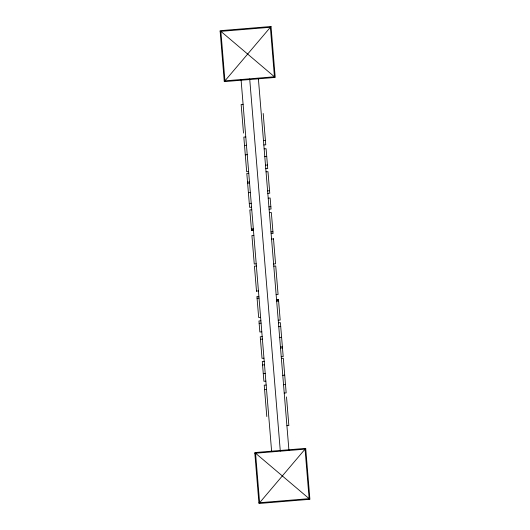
<?xml version="1.0" encoding="UTF-8"?>
<svg xmlns="http://www.w3.org/2000/svg" width="530" height="530" viewBox="0 0 530 530"><rect width="100%" height="100%" fill="white"/><g stroke="black" fill="none" stroke-linecap="round" stroke-linejoin="round"><path stroke-width="0.79" d="M220.155 31.409L270.373 27.282L224.945 80.852L220.871 31.349L274.441 76.777L224.223 80.911M243.091 104.291L241.143 104.456L243.495 133.083M245.774 136.939L243.827 137.098L246.675 171.727L248.623 171.568M263.463 140.516L265.411 140.357M244.515 145.432L246.457 145.273M263.827 144.975L265.775 144.816L263.198 113.453M264.152 148.864L266.093 148.705L267.723 168.533L265.782 168.692M245.284 154.833L247.232 154.674M264.781 156.522L266.723 156.363M265.49 165.194L267.438 165.029M248.762 173.25L246.814 173.409L249.603 207.329L251.545 207.17M266.04 171.826L267.981 171.667L269.757 193.211L267.809 193.37M247.53 182.108L249.478 181.949M247.623 183.214L249.564 183.055M267.604 190.88L269.551 190.72M248.404 192.721L250.345 192.562M268.2 198.167L270.148 198.008L271.055 209.025L269.107 209.184M249.279 203.427L251.227 203.268M268.922 206.872L270.863 206.713M251.763 209.787L249.815 209.946L251.505 230.49L253.453 230.325M269.399 212.689L271.34 212.53L273.069 233.505L271.121 233.664M251.386 229.059L253.333 228.894M251.412 229.357L253.36 229.205M251.478 230.179L253.426 230.02M270.976 231.908L272.923 231.749M253.863 235.34L251.916 235.506L254.261 264.006L256.209 263.847M271.565 239.083L273.513 238.924M273.613 263.98L275.56 263.821L273.487 238.646M256.387 266.02L254.44 266.179L256.513 291.354M273.791 266.153L275.739 265.994L278.084 294.494L276.137 294.66M256.487 291.076L258.435 290.917M258.878 296.336L256.931 296.495L258.66 317.47L260.601 317.311M257.077 298.251L259.024 298.092M276.547 299.675L278.495 299.51L280.185 320.054L278.237 320.213M276.574 299.98L278.522 299.821M276.64 300.795L278.588 300.636M276.667 301.106L278.614 300.941M260.892 320.816L258.945 320.975L259.852 331.992L261.8 331.833M259.137 323.287L261.078 323.128M278.455 322.83L280.397 322.671L283.186 356.591L281.238 356.75M278.773 326.732L280.721 326.573M262.191 336.63L260.243 336.788L262.019 358.333L263.96 358.174M279.654 337.438L281.596 337.279M260.449 339.279L262.396 339.12M280.436 346.945L282.377 346.786M280.522 348.051L282.47 347.892M281.377 358.432L283.325 358.273L286.173 392.902L284.226 393.061M264.218 361.308L262.277 361.467L263.907 381.295L265.848 381.136M262.562 364.971L264.51 364.806M263.277 373.637L265.219 373.478M282.768 375.326L284.716 375.167M266.173 385.025L264.225 385.184L266.802 416.547M283.543 384.727L285.485 384.568M264.589 389.643L266.537 389.484M286.909 425.709L288.857 425.544L286.505 396.917M254.837 453.283L305.055 449.149L259.627 502.718L255.559 453.223L309.129 498.65L258.905 502.778M270.313 26.56L274.5 77.499M304.995 448.433L309.189 499.373M258.408 79.023L288.936 450.367M249.703 78.924L280.297 451.076M241.064 79.632L271.592 450.977M271.035 26.5L220.096 30.687L224.283 81.627L275.222 77.44L271.035 26.5M305.717 448.373L254.778 452.56L258.965 503.5L309.904 499.313L305.717 448.373"/></g></svg>
